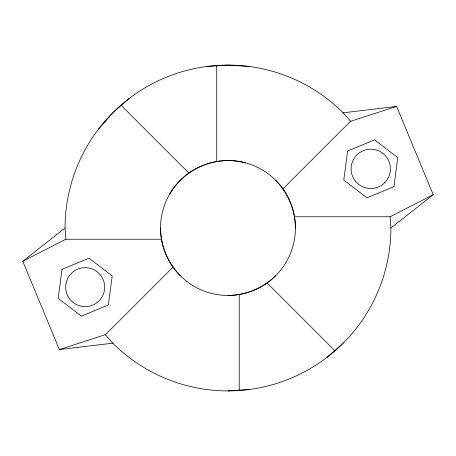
<?xml version="1.0" encoding="UTF-8"?>
<svg xmlns="http://www.w3.org/2000/svg" width="456" height="456" viewBox="0 0 456 456"><rect width="100%" height="100%" fill="white"/><g stroke="black" fill="none" stroke-linecap="round" stroke-linejoin="round"><path stroke-width="0.68" d="M169.569 194.279C184.156 168.35 216.788 154.835 245.436 162.849M98.735 128.831L112.786 112.809L128.809 98.758M59.354 349.552L112.786 343.191A162.906 162.906 0 0 0 390.883 228L433.2 194.706L396.635 106.43L343.168 112.809A162.906 162.906 0 0 0 65.071 228L22.8 261.277L59.354 349.552L105.359 334.721L173.086 266.994M282.868 189.006L350.596 121.279L396.635 106.43M275.669 275.692C263.106 288.163 245.681 295.38 227.977 295.448M327.151 357.242L343.168 343.191M22.8 261.277L65.806 239.24L161.595 239.24M294.365 216.76L390.148 216.76L433.2 194.706M206.716 66.485L227.977 65.094L249.244 66.485M227.977 390.906L249.244 389.515M121.256 105.382L188.983 173.109M266.971 282.891L334.698 350.618M343.168 112.809L350.596 121.279M275.669 180.308C288.141 192.871 295.357 210.301 295.425 228M180.285 275.692C167.814 263.129 160.597 245.698 160.529 228M105.359 334.721L112.786 343.191M390.148 216.76L390.883 228M65.071 228L65.806 239.24M239.218 294.388L239.218 390.171M216.737 65.829L216.737 161.612M61.987 269.359L58.174 298.332L81.362 316.128L108.363 304.944L112.182 275.965L88.994 258.176L61.987 269.359M347.592 151.056L343.778 180.035L366.966 197.824L393.967 186.641L397.78 157.668L374.593 139.872L347.592 151.056M73.302 271.679L71.387 273.361A19.505 19.505 0 0 0 85.175 306.654L87.723 306.489A19.505 19.505 0 0 0 103.198 279.688A19.505 19.505 0 0 0 73.302 271.679M384.687 182.759L382.755 184.458A19.671 19.671 0 0 1 352.602 176.381A19.671 19.671 0 0 1 368.214 149.346L370.779 149.18A19.671 19.671 0 0 1 384.687 182.759M186.92 281.512A67.448 67.448 0 0 0 294.85 236.806A67.448 67.448 0 0 0 202.168 165.688A67.448 67.448 0 0 0 186.92 281.512"/></g></svg>
